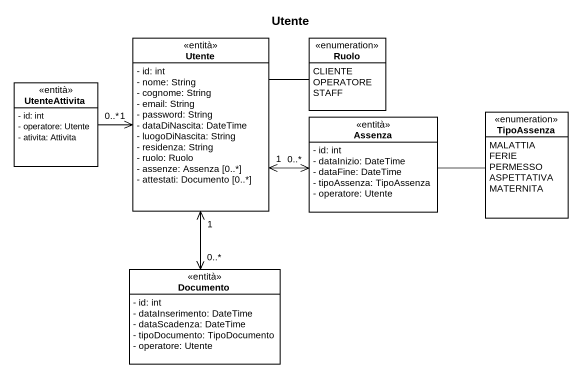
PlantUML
@startuml
title Utente
hide circle
hide empty members
skinparam classAttributeIconSize 0
class Utente <<entità>> {
  - id: int
  - nome: String
  - cognome: String
  - email: String
  - password: String
  - dataDiNascita: DateTime
  - luogoDiNascita: String
  - residenza: String
  - ruolo: Ruolo
  - assenze: Assenza [0..*]
  - attestati: Documento [0..*]
}
enum Ruolo {
  CLIENTE
  OPERATORE
  STAFF
}
class UtenteAttivita <<entità>> {
  - id: int
  - operatore: Utente
  - ativita: Attivita
}
class Assenza <<entità>> {
  - id: int
  - dataInizio: DateTime
  - dataFine: DateTime
  - tipoAssenza: TipoAssenza
  - operatore: Utente
}
enum TipoAssenza {
  MALATTIA
  FERIE
  PERMESSO
  ASPETTATIVA
  MATERNITA
}
class Documento <<entità>> {
  - id: int
  - dataInserimento: DateTime
  - dataScadenza: DateTime
  - tipoDocumento: TipoDocumento
  - operatore: Utente
}
Utente -right- Ruolo
Utente "1" <-right-> "0..*" Assenza
UtenteAttivita "0..*" -right-> "1" Utente
Assenza -right- TipoAssenza
Documento "0..*" <-up-> "1" Utente
@enduml
